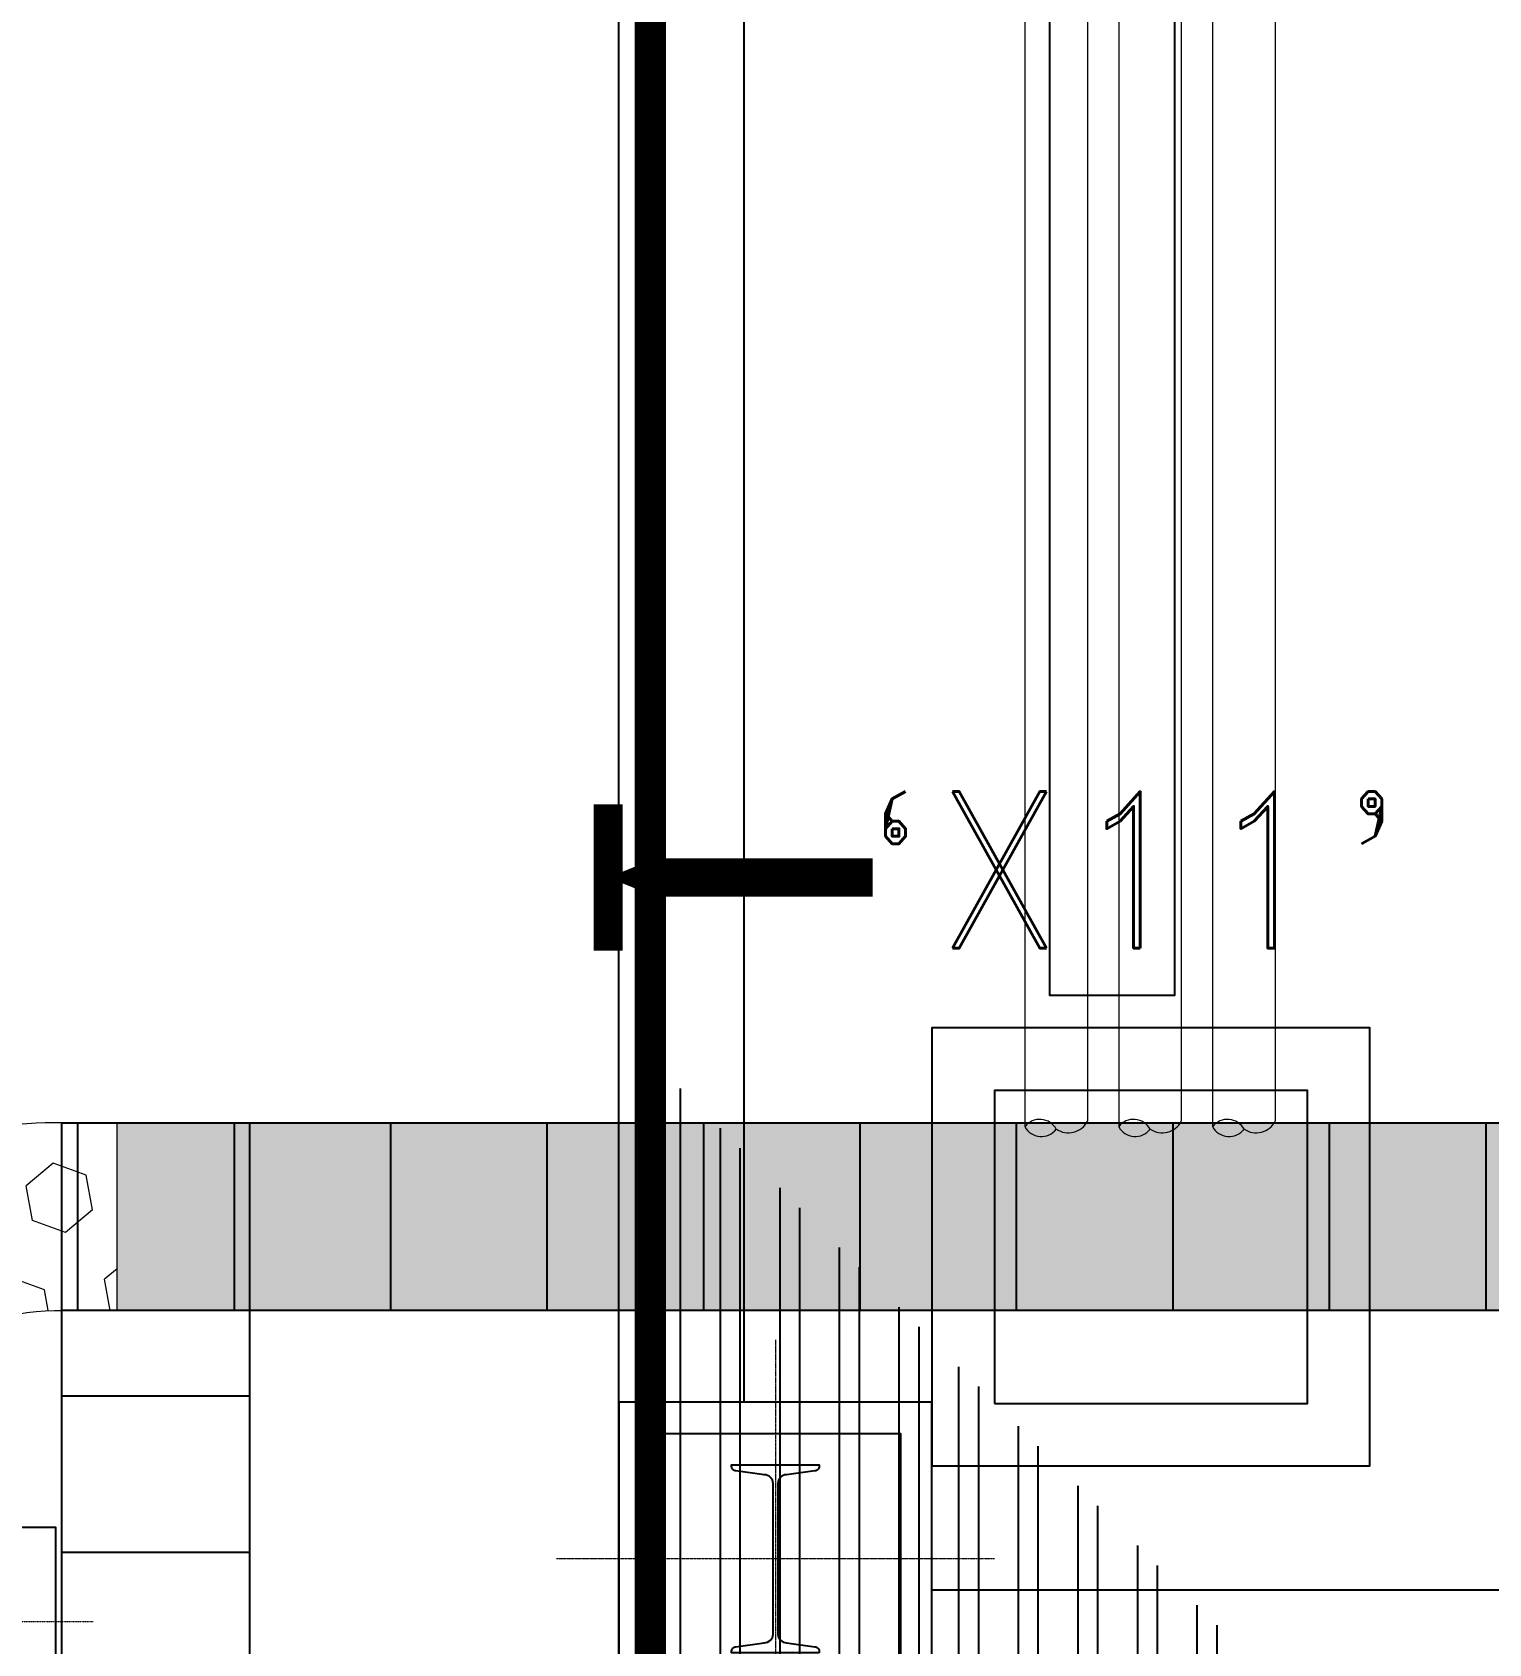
# Model space of a CAD drawing. Header units: inches. Extents: x 8618018 to 8935006, y 2431589 to 2567223.
# Drawn here: x 8661948 to 8664276, y 2517604 to 2520179 of the extents above; entities that cross this region are included whole.
import ezdxf

# ---------------------------------------------------------------- set-up
doc = ezdxf.new("R2010")
doc.units = ezdxf.units.IN
doc.header["$MEASUREMENT"] = 0
doc.linetypes.add('CENTER', pattern=[2, 1.25, -0.25, 0.25, -0.25])
doc.linetypes.add('PHANTOM', pattern=[2.5, 1.25, -0.25, 0.25, -0.25, 0.25, -0.25])
for name, color, linetype in [('a Text far', 252, 'Continuous'), ('CCT', 4, 'Continuous'), ('Civil', 252, 'Continuous'), ('STR', 252, 'Continuous'), ('TEXT', 252, 'Continuous'), ('valve', 252, 'Continuous')]:
    doc.layers.add(name, color=color, linetype=linetype)
for name, color, linetype, lineweight in [('CL', 252, 'CENTER', 5), ('ICT', 6, 'Continuous', 13), ('PCT', 2, 'Continuous', 15), ('Rev', 252, 'Continuous', 0)]:
    doc.layers.add(name, color=color, linetype=linetype, lineweight=lineweight)
doc.styles.add('TIT', font='romand.shx')
pattern_1 = [(270, (-36092228.73, 22354600.37), (250, -7e-14), [])]

# ---------------------------------------------------------------- blocks, each defined once
blk = doc.blocks.new('COL')
at = {"layer": 'Civil'}
blk.add_lwpolyline([(-250, -250), (250, -250), (250, 250), (-250, 250)], close=True, dxfattribs=at)
at = {"layer": 'CL', "ltscale": 0.25}
for p, q in [((0, -350), (0, 350)), ((-350, 0), (350, 0))]:
    blk.add_line(p, q, dxfattribs=at)
at = {"layer": 'STR'}
blk.add_lwpolyline([(-200, 200), (200, 200), (200, -200), (-200, -200)], close=True, dxfattribs=at)
blk.add_lwpolyline([(-70, 150), (70, 150), (70, 147.6, -0.414214), (63, 140.6), (17.8, 134.2, 0.414214), (3.8, 120.2), (3.8, -120.2, 0.414214), (17.8, -134.2), (63, -140.6, -0.414214), (70, -147.6), (70, -150), (-70, -150), (-70, -147.6, -0.414214), (-63, -140.6), (-17.9, -134.2, 0.414214), (-3.9, -120.2), (-3.9, 120.2, 0.414214), (-17.9, 134.2), (-63, 140.6, -0.414214), (-70, 147.6)], format="xyb", close=True, dxfattribs=at)
blk = doc.blocks.new('COL2')
at = {"layer": 'Civil'}
blk.add_lwpolyline([(-250, 250), (250, 250), (250, -250), (-250, -250)], close=True, dxfattribs=at)
at = {"layer": 'CL', "ltscale": 0.25}
for p, q in [((0, 350), (0, -350)), ((-350, 0), (350, 0))]:
    blk.add_line(p, q, dxfattribs=at)
blk = doc.blocks.new('A$C43806556')
at = {"layer": 'Civil', "xscale": -0.6, "yscale": 0.6, "zscale": 0.6, "rotation": 180}
blk.add_blockref('COL2', (14150, -7250), dxfattribs=at)
blk = doc.blocks.new('GA CRM')
h = blk.add_hatch()
h.set_pattern_fill('ANSI32', color=256, scale=10, angle=45)
h.set_pattern_definition([(90, (-8623017.2, -2290356.05), (-95.25, 0), []), (90, (-8622985.45, -2290324.3), (-95.25, 0), [])])
h.paths.add_polyline_path([(34855, 47199.8), (34855, 46199.8), (35855, 46199.8)])
at = {"linetype": 'PHANTOM', "const_width": 50}
blk.add_lwpolyline([(34855, 53499.8), (74055, 53499.8), (74055, 46199.8), (34855, 46199.8)], close=True, dxfattribs=at)
at = {"layer": 'Civil'}
for points in [[(69405, 46149.8), (34805, 46149.8), (34805, 53549.8), (69405, 53549.8)], [(35005, 46649.8), (35005, 52049.8)], [(39305, 46349.8), (35305, 46349.8)]]:
    blk.add_lwpolyline(points, dxfattribs=at)
at = {"layer": 'valve'}
blk.add_lwpolyline([(35493, 49127.7), (35493, 47300.2), (35693, 47300.2), (35693, 49127.7)], dxfattribs=at)
at = {"color": 7, "rotation": 180}
blk.add_blockref('COL', (35055, 46399.8), dxfattribs=at)
at = {"layer": 'Rev'}
blk.add_blockref('A$C43806556', (19605, 53549.8), dxfattribs=at)

msp = doc.modelspace()

# ---------------------------------------------------------------- block references
at = {"color": 252}
msp.add_blockref('GA CRM', (8628081, 2471340), dxfattribs=at)

# ---------------------------------------------------------------- next in the draw order: hatches: boundary and pattern name
at = {"layer": 'CCT'}
h = msp.add_hatch(dxfattribs=at)
h.set_pattern_fill('ANSI31', color=256, scale=2000, angle=225, style=0)
h.set_pattern_definition(pattern_1)
h.paths.add_polyline_path([(8695523.6, 2518136.4), (8695523.6, 2518436.4), (8661995.7, 2518436.4), (8661995.7, 2518136.4)])
h = msp.add_hatch(dxfattribs=at)
h.set_pattern_fill('ANSI31', color=256, scale=2000, angle=675, style=0)
h.paths.add_polyline_path([(8662295.7, 2518136.4), (8661995.7, 2518136.4), (8661995.7, 2517551.4), (8662295.7, 2517551.4)])
at = {"layer": 'ICT', "transparency": 33554661}
h = msp.add_hatch(dxfattribs=at)
h.set_pattern_fill('HEX', color=256, scale=450, angle=100, style=0)
h.set_pattern_definition([(100, (-8717129.58, -2475215.07), (-95.94770984, -16.91817), [56.25, -112.5]), (220, (-8717129.58, -2475215.07), (62.6254199, -74.63406917), [56.25, -112.5]), (160, (-8717139.34, -2475159.67), (-33.32228993, -91.55223915), [56.25, -112.5])])
h.paths.add_polyline_path([(8662084.3, 2518436.4), (8661984.3, 2518436.4, 0.414214), (8661384.3, 2517836.4), (8661384.3, 2517736.4), (8661684.3, 2517736.4), (8661684.3, 2517836.4, -0.414214), (8661984.3, 2518136.4), (8662084.3, 2518136.4)])
h = msp.add_hatch(dxfattribs=at)
h.set_pattern_fill('HEX', color=256, scale=450, angle=100, style=0)
h.paths.add_polyline_path([(8695523.6, 2518433.9), (8662084.3, 2518436.4), (8662084.3, 2518136.4), (8695523.6, 2518136.4)])
h.paths.add_polyline_path([(8669426.6, 2518136.4), (8669276.6, 2518136.4), (8669276.6, 2517678.4), (8669426.6, 2517678.4)])
at = {"layer": 'PCT'}
h = msp.add_hatch(dxfattribs=at)
h.set_pattern_fill('ANSI31', color=256, scale=2000, angle=225, style=0)
h.set_pattern_definition(pattern_1)
h.paths.add_polyline_path([(8695523.6, 2518136.4), (8695523.6, 2518436.4), (8661995.7, 2518436.4), (8661995.7, 2518136.4)])

# ---------------------------------------------------------------- next in the draw order: linework, layer by layer
at = {"color": 7}
for points in [[(8663386, 2517888.1), (8664086, 2517888.1), (8664086, 2518588.1), (8663386, 2518588.1)], [(8663486, 2517988.1), (8663986, 2517988.1), (8663986, 2518488.1), (8663486, 2518488.1)]]:
    msp.add_lwpolyline(points, close=True, dxfattribs=at)
at = {"layer": 'a Text far', "color": 3, "const_width": 46.7}
msp.add_lwpolyline([(8662868.8, 2518711.5), (8662868.8, 2518944.9)], dxfattribs=at)
at = {"layer": 'a Text far', "color": 3}
msp.add_lwpolyline([(8662868.8, 2518828.2, 0, 205.1, 0), (8663122.2, 2518828.2, 61.5, 61.5, 0), (8663291.2, 2518828.2, 61.5, 61.5, 0)], format="xyseb", dxfattribs=at)
at = {"layer": 'CCT', "color": 4, "lineweight": 0, "ltscale": 300}
for p, q in [((8663784.5, 2522145.7), (8663784.5, 2518438.8)), ((8663684.5, 2522132.4), (8663684.5, 2518430.2))]:
    msp.add_line(p, q, dxfattribs=at)
at = {"layer": 'CCT'}
msp.add_lwpolyline([(8695523.6, 2518136.4), (8661995.7, 2518136.4), (8661995.7, 2518436.4), (8695523.6, 2518436.4)], close=True, dxfattribs=at)
at = {"layer": 'CCT', "elevation": -56324.5}
msp.add_lwpolyline([(8661995.7, 2518436.4), (8662295.7, 2518436.4), (8662295.7, 2517551.4), (8661995.7, 2517551.4)], close=True, dxfattribs=at)
at = {"layer": 'CCT', "color": 4, "lineweight": 0, "ltscale": 300}
for centre, radius, start, end in [((8663708.4, 2518411.8), 30.1, 28.4146, 142.4128), ((8663711, 2518444.5), 30.1, 208.4146, 322.4128), ((8663754.1, 2518454.5), 34.2, 235.8281, 332.8282)]:
    msp.add_arc(centre, radius, start, end, dxfattribs=at)
at = {"layer": 'ICT', "color": 6, "lineweight": 0, "ltscale": 300}
for p, q in [((8663634.5, 2522145.7), (8663634.5, 2518438.8)), ((8663534.5, 2522132.4), (8663534.5, 2518430.2))]:
    msp.add_line(p, q, dxfattribs=at)
at = {"layer": 'ICT', "transparency": 33554661}
for p, q in [((8695523.6, 2518436.4), (8662084.3, 2518436.4, -56324.5)), ((8695523.6, 2518136.4), (8662084.3, 2518136.4, -56324.5))]:
    msp.add_line(p, q, dxfattribs=at)
at = {"layer": 'ICT', "elevation": -56324.5}
msp.add_lwpolyline([(8661684.3, 2517736.4), (8661684.3, 2517836.4, -0.414214), (8661984.3, 2518136.4), (8662084.3, 2518136.4), (8662084.3, 2518436.4), (8661984.3, 2518436.4, 0.414214), (8661384.3, 2517836.4), (8661384.3, 2517736.4)], format="xyb", close=True, dxfattribs=at)
at = {"layer": 'ICT', "color": 6, "lineweight": 0, "ltscale": 300}
for centre, radius, start, end in [((8663558.4, 2518411.8), 30.1, 28.4146, 142.4128), ((8663561, 2518444.5), 30.1, 208.4146, 322.4128), ((8663604.1, 2518454.5), 34.2, 235.8281, 332.8282)]:
    msp.add_arc(centre, radius, start, end, dxfattribs=at)
at = {"layer": 'ICT', "color": 2, "lineweight": 0, "ltscale": 300}
for centre, radius, start, end in [((8663858.4, 2518411.8), 30.1, 28.4146, 142.4128), ((8663861, 2518444.5), 30.1, 208.4146, 322.4128), ((8663904.1, 2518454.5), 34.2, 235.8281, 332.8282)]:
    msp.add_arc(centre, radius, start, end, dxfattribs=at)
at = {"layer": 'PCT', "color": 2, "lineweight": 0, "ltscale": 300}
for p, q in [((8663934.5, 2522145.7), (8663934.5, 2518438.8)), ((8663834.5, 2522132.4), (8663834.5, 2518430.2))]:
    msp.add_line(p, q, dxfattribs=at)
at = {"layer": 'PCT'}
msp.add_lwpolyline([(8695523.6, 2518136.4), (8661995.7, 2518136.4), (8661995.7, 2518436.4), (8695523.6, 2518436.4)], close=True, dxfattribs=at)
at = {"layer": 'PCT', "elevation": -56324.5}
msp.add_lwpolyline([(8661995.7, 2518436.4), (8662295.7, 2518436.4), (8662295.7, 2517551.4), (8661995.7, 2517551.4)], close=True, dxfattribs=at)

# ---------------------------------------------------------------- next in the draw order: texts
at = {"layer": 'TEXT', "color": 3, "style": 'TIT'}
msp.add_text("`X11'", height=250, dxfattribs=at).set_placement((8663269.1, 2518715.6))

doc.saveas('drawing.dxf')
